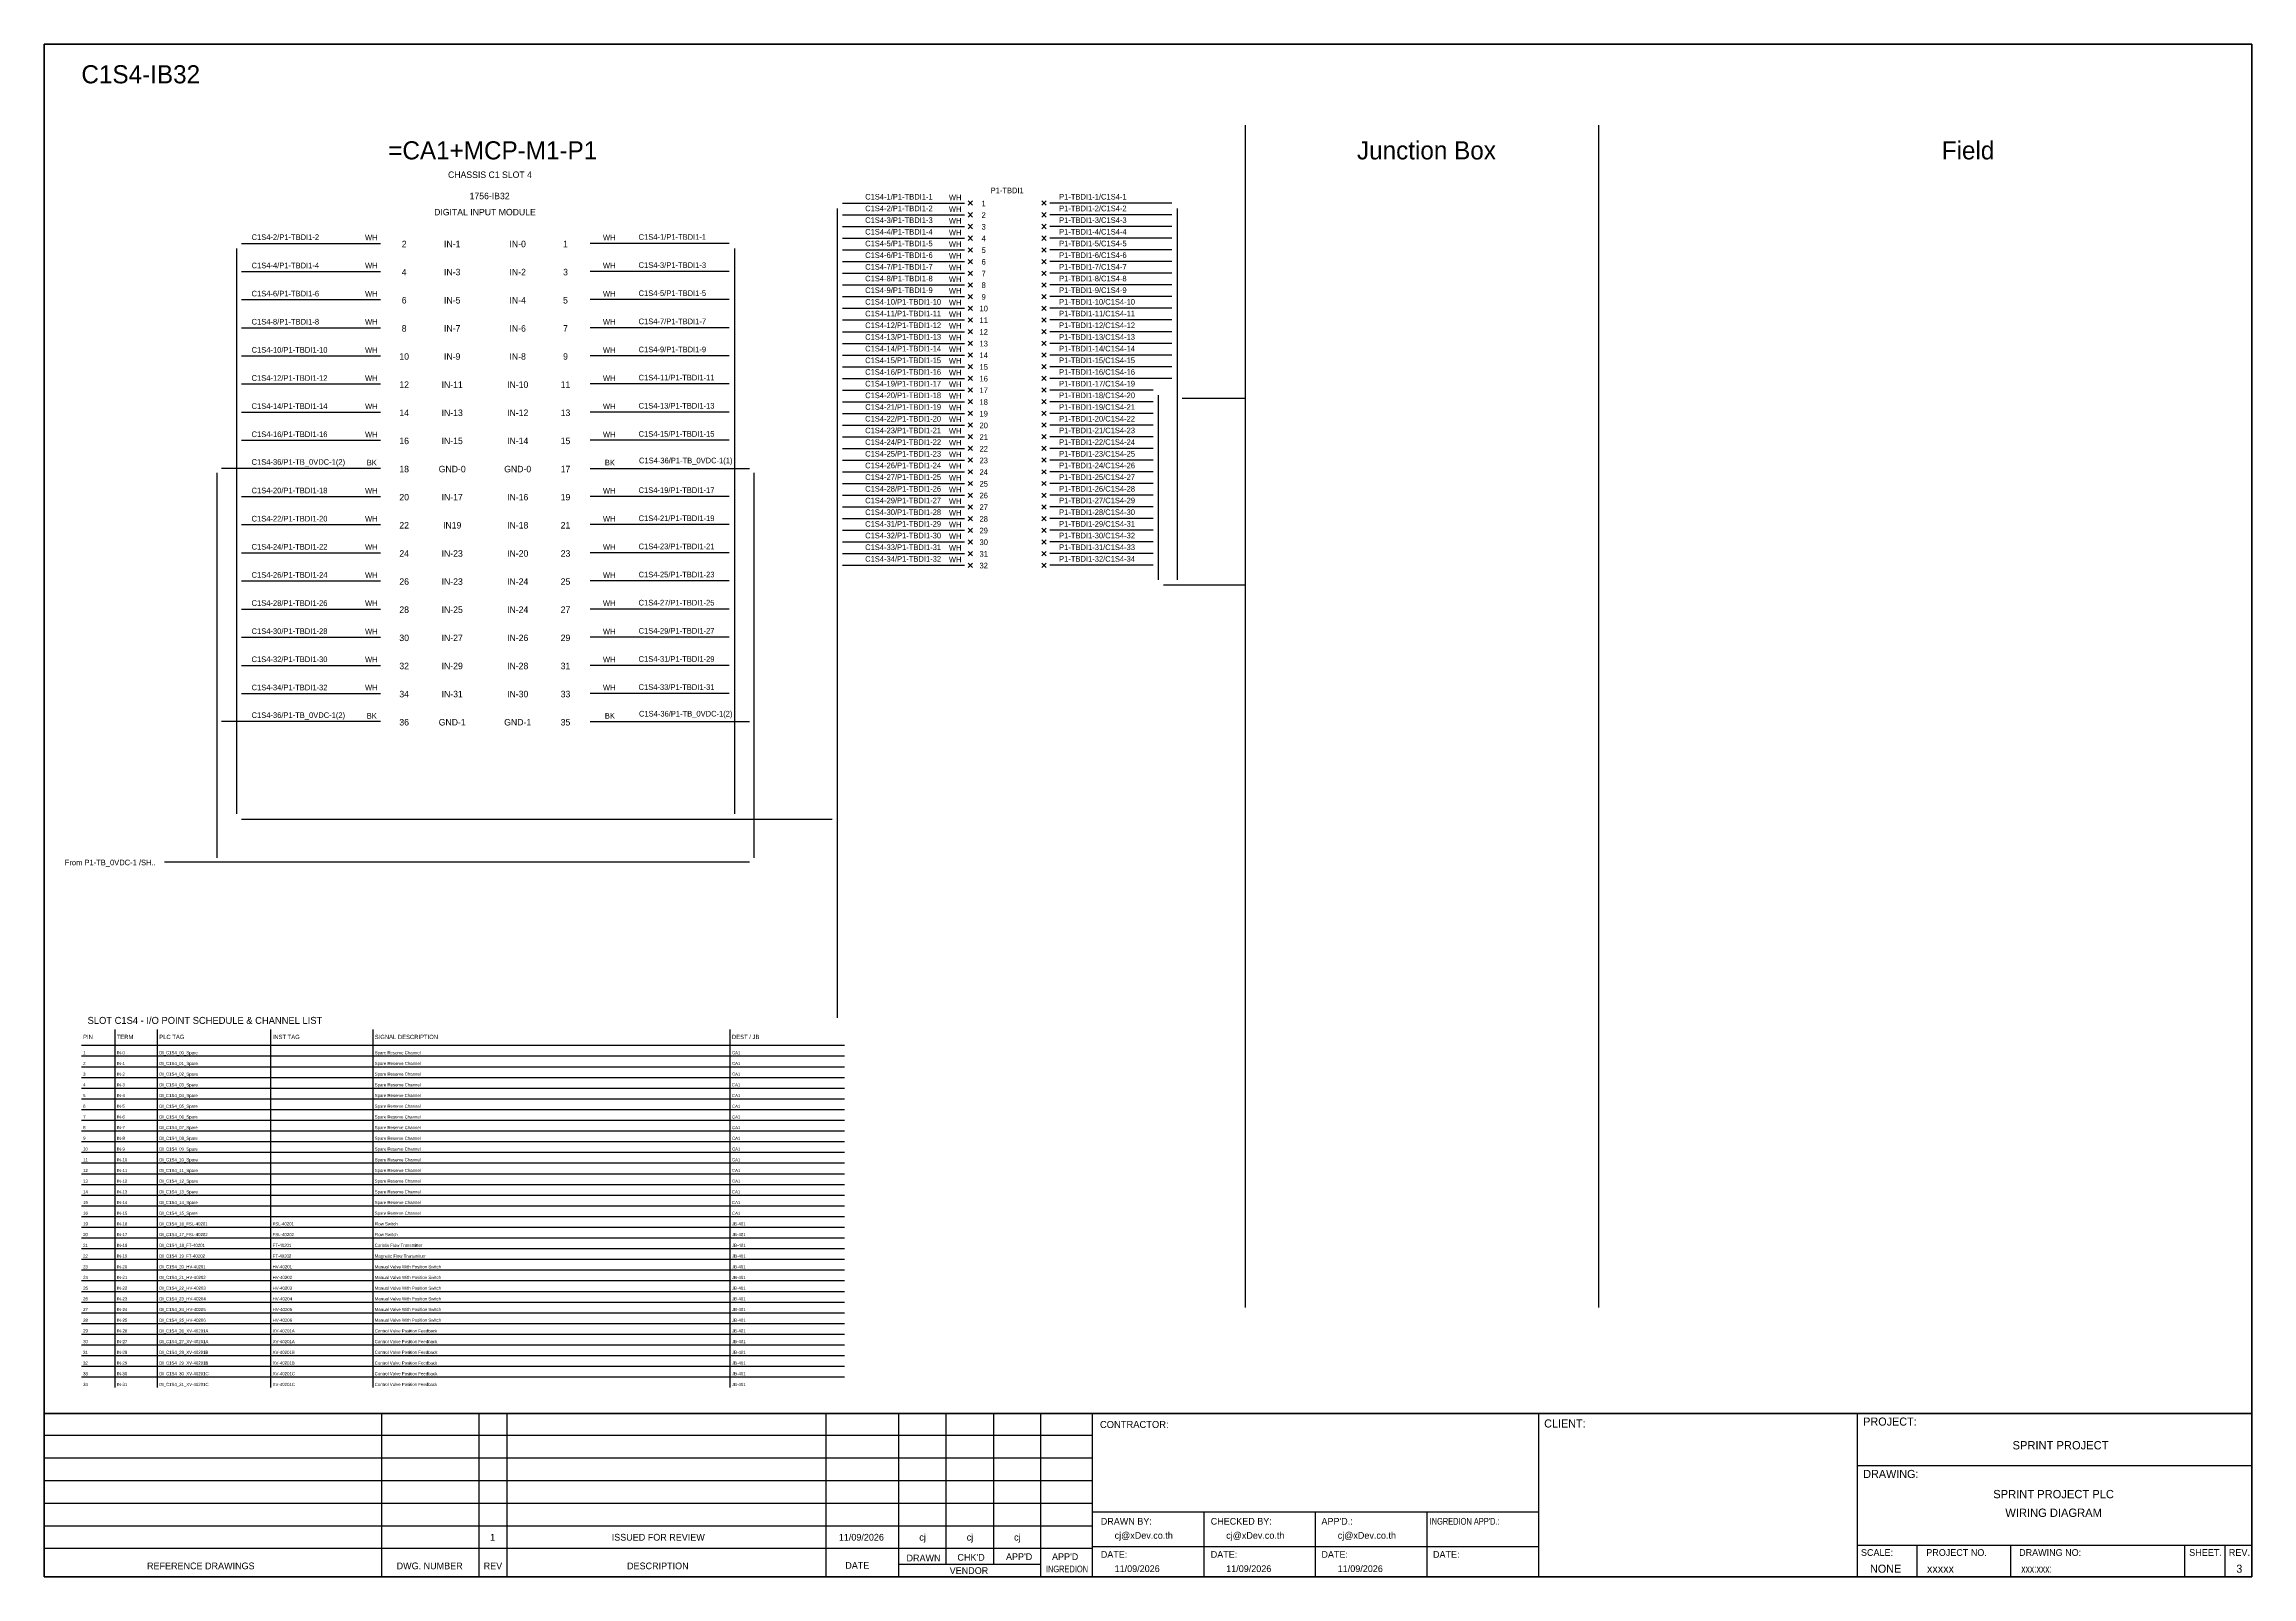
# Model space of a CAD drawing. Header units: metres. Extents: x 0 to 20667, y -39055 to 2704.
# Drawn here: x 8387 to 12280, y -3004 to -300 of the extents above; entities that cross this region are included whole.
import ezdxf
from ezdxf.enums import TextEntityAlignment as Align

# ---------------------------------------------------------------- set-up
doc = ezdxf.new("R2010")
doc.units = ezdxf.units.M

msp = doc.modelspace()

# ---------------------------------------------------------------- linework, layer by layer
at = {"color": 1, "ltscale": 25.4}
for p, q in [((10023.8, -576.7), (10016.2, -584.4)), ((10016.2, -576.7), (10023.8, -584.4)), ((10145.9, -576.7), (10153.6, -584.4)), ((10153.6, -576.7), (10145.9, -584.4)), ((10023.8, -597.3), (10016.2, -605)), ((10016.2, -597.3), (10023.8, -605)), ((10023.8, -617.9), (10016.2, -625.6)), ((10016.2, -617.9), (10023.8, -625.6)), ((10145.9, -597.3), (10153.6, -605)), ((10153.6, -597.3), (10145.9, -605)), ((10145.9, -617.9), (10153.6, -625.6)), ((10153.6, -617.9), (10145.9, -625.6)), ((10023.8, -638.5), (10016.2, -646.2)), ((10016.2, -638.5), (10023.8, -646.2)), ((10023.8, -659.1), (10016.2, -666.8)), ((10016.2, -659.1), (10023.8, -666.8)), ((10145.9, -638.5), (10153.6, -646.2)), ((10153.6, -638.5), (10145.9, -646.2)), ((10145.9, -659.1), (10153.6, -666.8)), ((10153.6, -659.1), (10145.9, -666.8)), ((10023.8, -679.7), (10016.2, -687.4)), ((10016.2, -679.7), (10023.8, -687.4)), ((10023.8, -700.4), (10016.2, -708)), ((10016.2, -700.4), (10023.8, -708)), ((10145.9, -679.7), (10153.6, -687.4)), ((10153.6, -679.7), (10145.9, -687.4)), ((10145.9, -700.4), (10153.6, -708)), ((10153.6, -700.4), (10145.9, -708)), ((10023.8, -721), (10016.2, -728.6)), ((10016.2, -721), (10023.8, -728.6)), ((10145.9, -721), (10153.6, -728.6)), ((10153.6, -721), (10145.9, -728.6)), ((10023.8, -741.6), (10016.2, -749.3)), ((10016.2, -741.6), (10023.8, -749.3)), ((10023.8, -762.2), (10016.2, -769.9)), ((10016.2, -762.2), (10023.8, -769.9)), ((10145.9, -741.6), (10153.6, -749.3)), ((10153.6, -741.6), (10145.9, -749.3)), ((10145.9, -762.2), (10153.6, -769.9)), ((10153.6, -762.2), (10145.9, -769.9)), ((10023.8, -782.8), (10016.2, -790.5)), ((10016.2, -782.8), (10023.8, -790.5)), ((10023.8, -803.4), (10016.2, -811.1)), ((10016.2, -803.4), (10023.8, -811.1)), ((10145.9, -782.8), (10153.6, -790.5)), ((10153.6, -782.8), (10145.9, -790.5)), ((10145.9, -803.4), (10153.6, -811.1)), ((10153.6, -803.4), (10145.9, -811.1)), ((10023.8, -824), (10016.2, -831.7)), ((10016.2, -824), (10023.8, -831.7)), ((10023.8, -844.6), (10016.2, -852.3)), ((10016.2, -844.6), (10023.8, -852.3)), ((10145.9, -824), (10153.6, -831.7)), ((10153.6, -824), (10145.9, -831.7)), ((10145.9, -844.6), (10153.6, -852.3)), ((10153.6, -844.6), (10145.9, -852.3)), ((10023.8, -865.3), (10016.2, -872.9)), ((10016.2, -865.3), (10023.8, -872.9)), ((10023.8, -885.9), (10016.2, -893.5)), ((10016.2, -885.9), (10023.8, -893.5)), ((10145.9, -865.3), (10153.6, -872.9)), ((10153.6, -865.3), (10145.9, -872.9)), ((10145.9, -885.9), (10153.6, -893.5)), ((10153.6, -885.9), (10145.9, -893.5)), ((10023.8, -906.5), (10016.2, -914.1)), ((10016.2, -906.5), (10023.8, -914.1)), ((10023.8, -927.1), (10016.2, -934.8)), ((10016.2, -927.1), (10023.8, -934.8)), ((10145.9, -906.5), (10153.6, -914.1)), ((10153.6, -906.5), (10145.9, -914.1)), ((10145.9, -927.1), (10153.6, -934.8)), ((10153.6, -927.1), (10145.9, -934.8)), ((10023.8, -947.7), (10016.2, -955.4)), ((10016.2, -947.7), (10023.8, -955.4)), ((10023.8, -968.3), (10016.2, -976)), ((10016.2, -968.3), (10023.8, -976)), ((10145.9, -947.7), (10153.6, -955.4)), ((10153.6, -947.7), (10145.9, -955.4)), ((10145.9, -968.3), (10153.6, -976)), ((10153.6, -968.3), (10145.9, -976)), ((10023.8, -988.9), (10016.2, -996.6)), ((10016.2, -988.9), (10023.8, -996.6)), ((10023.8, -1009.5), (10016.2, -1017.2)), ((10016.2, -1009.5), (10023.8, -1017.2)), ((10145.9, -988.9), (10153.6, -996.6)), ((10153.6, -988.9), (10145.9, -996.6)), ((10145.9, -1009.5), (10153.6, -1017.2)), ((10153.6, -1009.5), (10145.9, -1017.2)), ((10023.8, -1030.1), (10016.2, -1037.8)), ((10016.2, -1030.1), (10023.8, -1037.8)), ((10023.8, -1050.8), (10016.2, -1058.4)), ((10016.2, -1050.8), (10023.8, -1058.4)), ((10145.9, -1030.1), (10153.6, -1037.8)), ((10153.6, -1030.1), (10145.9, -1037.8)), ((10145.9, -1050.8), (10153.6, -1058.4)), ((10153.6, -1050.8), (10145.9, -1058.4)), ((10023.8, -1071.4), (10016.2, -1079)), ((10016.2, -1071.4), (10023.8, -1079)), ((10145.9, -1071.4), (10153.6, -1079)), ((10153.6, -1071.4), (10145.9, -1079)), ((10023.8, -1092), (10016.2, -1099.7)), ((10016.2, -1092), (10023.8, -1099.7)), ((10023.8, -1112.6), (10016.2, -1120.3)), ((10016.2, -1112.6), (10023.8, -1120.3)), ((10145.9, -1092), (10153.6, -1099.7)), ((10153.6, -1092), (10145.9, -1099.7)), ((10145.9, -1112.6), (10153.6, -1120.3)), ((10153.6, -1112.6), (10145.9, -1120.3)), ((10023.8, -1133.2), (10016.2, -1140.9)), ((10016.2, -1133.2), (10023.8, -1140.9)), ((10023.8, -1153.8), (10016.2, -1161.5)), ((10016.2, -1153.8), (10023.8, -1161.5)), ((10145.9, -1133.2), (10153.6, -1140.9)), ((10153.6, -1133.2), (10145.9, -1140.9)), ((10145.9, -1153.8), (10153.6, -1161.5)), ((10153.6, -1153.8), (10145.9, -1161.5)), ((10023.8, -1174.4), (10016.2, -1182.1)), ((10016.2, -1174.4), (10023.8, -1182.1)), ((10023.8, -1195), (10016.2, -1202.7)), ((10016.2, -1195), (10023.8, -1202.7)), ((10145.9, -1174.4), (10153.6, -1182.1)), ((10153.6, -1174.4), (10145.9, -1182.1)), ((10145.9, -1195), (10153.6, -1202.7)), ((10153.6, -1195), (10145.9, -1202.7)), ((10023.8, -1215.7), (10016.2, -1223.3)), ((10016.2, -1215.7), (10023.8, -1223.3)), ((10145.9, -1215.7), (10153.6, -1223.3)), ((10153.6, -1215.7), (10145.9, -1223.3))]:
    msp.add_line(p, q, dxfattribs=at)
at = {"color": 7}
for p, q in [((8511.6, -2670.4), (8511.6, -2038.3)), ((8586.6, -2670.4), (8586.6, -2038.3)), ((8786.6, -2670.4), (8786.6, -2038.3)), ((8966.6, -2670.4), (8966.6, -2038.3)), ((9596.6, -2670.4), (9596.6, -2038.3)), ((8452.3, -2066.3), (9798.1, -2066.3))]:
    msp.add_line(p, q, dxfattribs=at)
at = {"color": 8}
for p, q in [((8452.3, -2085.2), (9798.1, -2085.2)), ((8452.3, -2104.1), (9798.1, -2104.1)), ((8452.3, -2122.9), (9798.1, -2122.9)), ((8452.3, -2141.8), (9798.1, -2141.8)), ((8452.3, -2160.7), (9798.1, -2160.7)), ((8452.3, -2179.6), (9798.1, -2179.6)), ((8452.3, -2198.5), (9798.1, -2198.5)), ((8452.3, -2217.3), (9798.1, -2217.3)), ((8452.3, -2236.2), (9798.1, -2236.2)), ((8452.3, -2255.1), (9798.1, -2255.1)), ((8452.3, -2274), (9798.1, -2274)), ((8452.3, -2292.9), (9798.1, -2292.9)), ((8452.3, -2311.7), (9798.1, -2311.7)), ((8452.3, -2330.6), (9798.1, -2330.6)), ((8452.3, -2349.5), (9798.1, -2349.5)), ((8452.3, -2368.4), (9798.1, -2368.4)), ((8452.3, -2387.2), (9798.1, -2387.2)), ((8452.3, -2406.1), (9798.1, -2406.1)), ((8452.3, -2425), (9798.1, -2425)), ((8452.3, -2443.9), (9798.1, -2443.9)), ((8452.3, -2462.8), (9798.1, -2462.8)), ((8452.3, -2481.6), (9798.1, -2481.6)), ((8452.3, -2500.5), (9798.1, -2500.5)), ((8452.3, -2519.4), (9798.1, -2519.4)), ((8452.3, -2538.3), (9798.1, -2538.3)), ((8452.3, -2557.1), (9798.1, -2557.1)), ((8452.3, -2576), (9798.1, -2576)), ((8452.3, -2594.9), (9798.1, -2594.9)), ((8452.3, -2613.8), (9798.1, -2613.8)), ((8452.3, -2632.7), (9798.1, -2632.7)), ((8452.3, -2651.5), (9798.1, -2651.5))]:
    msp.add_line(p, q, dxfattribs=at)
at = {"color": 4}
for p, q in [((11688.9, -2948.1), (11688.9, -3004.2)), ((11854.2, -2948.1), (11854.2, -3004.2))]:
    msp.add_line(p, q, dxfattribs=at)
at = {"color": 4, "ltscale": 0.5}
for p, q in [((12161.3, -2948.1), (12161.3, -3004.2)), ((12161.3, -2948.1), (12161.3, -3004.2)), ((12232.5, -2948.1), (12232.5, -3004.2)), ((12232.5, -2948.1), (12232.5, -3004.2))]:
    msp.add_line(p, q, dxfattribs=at)
at = {"layer": 'GT_1', "color": 4}
for p, q in [((8982, -3004.2), (8982, -2716.1)), ((9153.9, -3004.2), (9153.9, -2716.1)), ((9203, -3004.2), (9203, -2716.1)), ((9765.7, -3004.2), (9765.7, -2716.1)), ((9894, -3004.2), (9894, -2716.1)), ((9977.6, -2982.4), (9977.6, -2716.1)), ((10061.1, -2982.4), (10061.1, -2716)), ((10144.4, -3004.2), (10144.4, -2716.1)), ((10235.4, -3004.2), (10235.4, -2716.1)), ((11022.4, -3004.2), (11022.4, -2716.1)), ((11584.7, -3004.2), (11584.7, -2716.1)), ((11584.7, -3004.2), (11584.7, -2716.1)), ((11584.7, -3004.2), (11584.7, -2716.1)), ((10235.4, -2754.9), (8386.6, -2754.9)), ((10235.4, -2794.7), (8386.6, -2794.7)), ((10235.4, -2834.6), (8386.6, -2834.6)), ((10235.4, -2874.6), (8386.6, -2874.6)), ((10235.4, -2914.5), (8386.6, -2914.5)), ((11022.4, -2889.9), (10235.4, -2889.9)), ((10432.2, -3004.2), (10432.2, -2889.9)), ((10628.9, -3004.2), (10628.9, -2889.9)), ((10825.7, -3004.2), (10825.7, -2889.9)), ((10235.3, -2954.4), (8386.6, -2954.4)), ((11022.4, -2951.3), (10235.4, -2951.3)), ((11584.7, -2948.1), (12279.9, -2948.1)), ((10144.4, -2982.4), (9894, -2982.4))]:
    msp.add_line(p, q, dxfattribs=at)
at = {"layer": 'HELPPOINT', "color": 4, "lineweight": 35}
for p, q in [((8386.6, -3004.2), (8386.6, -300)), ((8386.6, -300), (12279.9, -300)), ((8386.6, -3004.2), (8386.6, -300)), ((8386.6, -300), (12279.9, -300)), ((12279.9, -300), (12279.9, -3004.2)), ((12279.9, -300), (12279.9, -3004.2)), ((12279.9, -3004.2), (8386.6, -3004.2)), ((12279.9, -3004.2), (8386.6, -3004.2))]:
    msp.add_line(p, q, dxfattribs=at)
at = {"layer": 'HELPPOINT', "color": 4}
for p, q in [((11584.7, -2807.6), (12279.9, -2807.6)), ((11584.7, -2807.6), (12279.9, -2807.6)), ((11584.7, -2948.1), (12279.9, -2948.1))]:
    msp.add_line(p, q, dxfattribs=at)
at = {"layer": 'IE-WIRE', "color": 4, "ltscale": 25.4}
for p, q in [((9794.3, -580.5), (10009.7, -580.5)), ((10375.4, -580.5), (10160, -580.5)), ((9785.2, -589.7), (9785.2, -2018.1)), ((9794.3, -601.1), (10009.7, -601.1)), ((9794.3, -621.7), (10009.7, -621.7)), ((10375.4, -601.1), (10160, -601.1)), ((10375.4, -621.7), (10160, -621.7)), ((10384.5, -589.7), (10384.5, -1245.2)), ((8725.6, -660.6), (8725.6, -1658.1)), ((8734.8, -651.5), (8980, -651.5)), ((9594.8, -651.5), (9349.5, -651.5)), ((9603.9, -660.6), (9603.9, -1658.1)), ((9794.3, -642.4), (10009.7, -642.4)), ((10375.4, -642.4), (10160, -642.4)), ((9794.3, -663), (10009.7, -663)), ((9794.3, -683.6), (10009.7, -683.6)), ((10375.4, -663), (10160, -663)), ((10375.4, -683.6), (10160, -683.6)), ((8734.8, -701.1), (8980, -701.1)), ((9594.8, -701.1), (9349.5, -701.1)), ((9794.3, -704.2), (10009.7, -704.2)), ((9794.3, -724.8), (10009.7, -724.8)), ((10375.4, -704.2), (10160, -704.2)), ((10375.4, -724.8), (10160, -724.8)), ((8734.8, -750.7), (8980, -750.7)), ((9594.8, -750.7), (9349.5, -750.7)), ((9794.3, -745.4), (10009.7, -745.4)), ((9794.3, -766), (10009.7, -766)), ((10375.4, -745.4), (10160, -745.4)), ((10375.4, -766), (10160, -766)), ((8734.8, -800.4), (8980, -800.4)), ((9594.8, -800.4), (9349.5, -800.4)), ((9794.3, -786.6), (10009.7, -786.6)), ((9794.3, -807.3), (10009.7, -807.3)), ((10375.4, -786.6), (10160, -786.6)), ((10375.4, -807.3), (10160, -807.3)), ((8734.8, -850), (8980, -850)), ((9594.8, -850), (9349.5, -850)), ((9794.3, -827.9), (10009.7, -827.9)), ((9794.3, -848.5), (10009.7, -848.5)), ((10375.4, -827.9), (10160, -827.9)), ((10375.4, -848.5), (10160, -848.5)), ((9794.3, -869.1), (10009.7, -869.1)), ((9794.3, -889.7), (10009.7, -889.7)), ((10375.4, -869.1), (10160, -869.1)), ((10375.4, -889.7), (10160, -889.7)), ((8734.8, -899.6), (8980, -899.6)), ((9594.8, -899.6), (9349.5, -899.6)), ((9794.3, -910.3), (10009.7, -910.3)), ((9794.3, -930.9), (10009.7, -930.9)), ((10342.3, -910.3), (10160, -910.3)), ((10342.3, -930.9), (10160, -930.9)), ((10351.4, -919.5), (10351.4, -1245.2)), ((8734.8, -949.3), (8980, -949.3)), ((9594.8, -949.3), (9349.5, -949.3)), ((9794.3, -951.5), (10009.7, -951.5)), ((9794.3, -972.1), (10009.7, -972.1)), ((10342.3, -951.5), (10160, -951.5)), ((10342.3, -972.1), (10160, -972.1)), ((8734.8, -998.9), (8980, -998.9)), ((9594.8, -998.9), (9349.5, -998.9)), ((9794.3, -992.8), (10009.7, -992.8)), ((10342.3, -992.8), (10160, -992.8)), ((9794.3, -1013.4), (10009.7, -1013.4)), ((9794.3, -1034), (10009.7, -1034)), ((10342.3, -1013.4), (10160, -1013.4)), ((10342.3, -1034), (10160, -1034)), ((9794.3, -1054.6), (10009.7, -1054.6)), ((9794.3, -1075.2), (10009.7, -1075.2)), ((10342.3, -1054.6), (10160, -1054.6)), ((10342.3, -1075.2), (10160, -1075.2)), ((8734.8, -1098.2), (8980, -1098.2)), ((9594.8, -1098.2), (9349.5, -1098.2)), ((9794.3, -1095.8), (10009.7, -1095.8)), ((9794.3, -1116.4), (10009.7, -1116.4)), ((10342.3, -1095.8), (10160, -1095.8)), ((10342.3, -1116.4), (10160, -1116.4)), ((8734.8, -1147.8), (8980, -1147.8)), ((9594.8, -1147.8), (9349.5, -1147.8)), ((9794.3, -1137), (10009.7, -1137)), ((9794.3, -1157.7), (10009.7, -1157.7)), ((10342.3, -1137), (10160, -1137)), ((10342.3, -1157.7), (10160, -1157.7)), ((8734.8, -1197.4), (8980, -1197.4)), ((9594.8, -1197.4), (9349.5, -1197.4)), ((9794.3, -1178.3), (10009.7, -1178.3)), ((9794.3, -1198.9), (10009.7, -1198.9)), ((10342.3, -1178.3), (10160, -1178.3)), ((10342.3, -1198.9), (10160, -1198.9)), ((9794.3, -1219.5), (10009.7, -1219.5)), ((10342.3, -1219.5), (10160, -1219.5)), ((8734.8, -1247.1), (8980, -1247.1)), ((9594.8, -1247.1), (9349.5, -1247.1)), ((8734.8, -1296.7), (8980, -1296.7)), ((9594.8, -1296.7), (9349.5, -1296.7)), ((8734.8, -1346.3), (8980, -1346.3)), ((9594.8, -1346.3), (9349.5, -1346.3)), ((8734.8, -1396), (8980, -1396)), ((9594.8, -1396), (9349.5, -1396)), ((8734.8, -1445.6), (8980, -1445.6)), ((9594.8, -1445.6), (9349.5, -1445.6))]:
    msp.add_line(p, q, dxfattribs=at)
at = {"layer": 'IE-WIRE', "color": 4}
for p, q in [((10393.5, -924.4), (10504.8, -924.4)), ((10360.4, -1254.1), (10504.8, -1254.1)), ((8734.7, -1667.2), (9776, -1667.2))]:
    msp.add_line(p, q, dxfattribs=at)
at = {"layer": 'IE-WIRE', "color": 7, "ltscale": 25.4}
for p, q in [((8980, -1048.5), (8699.2, -1048.5)), ((9349.5, -1048.5), (9630.3, -1048.5)), ((8691.2, -1056.5), (8691.2, -1735.4)), ((9638.3, -1056.5), (9638.3, -1735.4)), ((8980, -1495.2), (8699.2, -1495.2)), ((9349.5, -1495.2), (9630.3, -1495.2)), ((9630.3, -1743.4), (8598.7, -1743.4))]:
    msp.add_line(p, q, dxfattribs=at)
at = {"layer": 'MEMBER', "color": 4, "lineweight": 35}
msp.add_line((8386.6, -2716.1), (12279.9, -2716.1), dxfattribs=at)
msp.add_line((8386.6, -2716.1), (12279.9, -2716.1), dxfattribs=at)
at = {"layer": 'MEMBER', "color": 4}
for p, q in [((11584.7, -2807.6), (12279.9, -2807.6)), ((11584.7, -2807.6), (12279.9, -2807.6)), ((11584.7, -2948.1), (12279.9, -2948.1)), ((11584.7, -2948.1), (12279.9, -2948.1))]:
    msp.add_line(p, q, dxfattribs=at)
at = {"layer": 'x01001-FrameArea'}
for p, q in [((10504.8, -442.7), (10504.8, -2529.2)), ((11127.9, -442.7), (11127.9, -2529.2))]:
    msp.add_line(p, q, dxfattribs=at)

# ---------------------------------------------------------------- texts
at = {"color": 2}
msp.add_text('C1S4-IB32', height=32, dxfattribs=at).set_placement((8452.3, -369.2))
for s, height, p in [('=CA1+MCP-M1-P1', 32, (9177.7, -487.4)), ('Junction Box', 32, (10824.3, -487.4)), ('Field', 32, (11779.4, -487.4)), ('CHASSIS C1 SLOT 4', 11.441, (9172.8, -530.4)), ('1756-IB32', 11.44, (9172.2, -567.9)), ('DIGITAL INPUT MODULE', 11.441, (9164, -596.4)), ('2', 11.4, (9021.5, -652.6)), ('IN-1', 11.44, (9106.2, -652.6)), ('IN-0', 11.44, (9221.7, -652.6)), ('1', 11.4, (9306, -652.6)), ('4', 11.4, (9021.5, -702.2)), ('IN-3', 11.44, (9106.2, -702.2)), ('IN-2', 11.44, (9221.7, -702.2)), ('3', 11.4, (9306, -702.2)), ('6', 11.4, (9021.5, -751.9)), ('IN-5', 11.44, (9106.2, -751.9)), ('IN-4', 11.44, (9221.7, -751.9)), ('5', 11.4, (9306, -751.9)), ('8', 11.4, (9021.5, -801.5)), ('IN-7', 11.44, (9106.2, -801.5)), ('IN-6', 11.44, (9221.7, -801.5)), ('7', 11.4, (9306, -801.5)), ('10', 11.44, (9021.5, -851.1)), ('IN-9', 11.44, (9106.2, -851.1)), ('IN-8', 11.44, (9221.7, -851.1)), ('9', 11.4, (9306, -851.1)), ('12', 11.44, (9021.5, -900.8)), ('IN-11', 11.44, (9106.2, -900.8)), ('IN-10', 11.44, (9221.7, -900.8)), ('11', 11.44, (9306, -900.8)), ('14', 11.44, (9021.5, -950.4)), ('IN-13', 11.44, (9106.2, -950.4)), ('IN-12', 11.44, (9221.7, -950.4)), ('13', 11.44, (9306, -950.4)), ('16', 11.44, (9021.5, -1000)), ('IN-15', 11.44, (9106.2, -1000)), ('IN-14', 11.44, (9221.7, -1000)), ('15', 11.44, (9306, -1000)), ('18', 11.44, (9021.5, -1049.7)), ('GND-0', 11.44, (9106.2, -1049.7)), ('GND-0', 11.44, (9221.7, -1049.7)), ('17', 11.44, (9306, -1049.7)), ('20', 11.44, (9021.5, -1099.3)), ('IN-17', 11.44, (9106.2, -1099.3)), ('IN-16', 11.44, (9221.7, -1099.3)), ('19', 11.44, (9306, -1099.3)), ('22', 11.44, (9021.5, -1148.9)), ('IN19', 11.44, (9106.2, -1148.9)), ('IN-18', 11.44, (9221.7, -1148.9)), ('21', 11.44, (9306, -1148.9)), ('24', 11.44, (9021.5, -1198.6)), ('IN-23', 11.44, (9106.2, -1198.6)), ('IN-20', 11.44, (9221.7, -1198.6)), ('23', 11.44, (9306, -1198.6)), ('26', 11.44, (9021.5, -1248.2)), ('IN-23', 11.44, (9106.2, -1248.2)), ('IN-24', 11.44, (9221.7, -1248.2)), ('25', 11.44, (9306, -1248.2)), ('28', 11.44, (9021.5, -1297.8)), ('IN-25', 11.44, (9106.2, -1297.8)), ('IN-24', 11.44, (9221.7, -1297.8)), ('27', 11.44, (9306, -1297.8)), ('30', 11.44, (9021.5, -1347.5)), ('IN-27', 11.44, (9106.2, -1347.5)), ('IN-26', 11.44, (9221.7, -1347.5)), ('29', 11.44, (9306, -1347.5)), ('32', 11.44, (9021.5, -1397.1)), ('IN-29', 11.44, (9106.2, -1397.1)), ('IN-28', 11.44, (9221.7, -1397.1)), ('31', 11.44, (9306, -1397.1)), ('34', 11.44, (9021.5, -1446.7)), ('IN-31', 11.44, (9106.2, -1446.7)), ('IN-30', 11.44, (9221.7, -1446.7)), ('33', 11.44, (9306, -1446.7)), ('36', 11.44, (9021.5, -1496.4)), ('GND-1', 11.44, (9106.2, -1496.4)), ('GND-1', 11.44, (9221.7, -1496.4)), ('35', 11.44, (9306, -1496.4))]:
    msp.add_text(s, height=height, dxfattribs=at).set_placement(p, align=Align.MIDDLE_CENTER)
at = {"color": 4}
for s, height, p in [('C1S4-1/P1-TBDI1-1', 9.949, (9834.5, -574.2)), ('WH', 9.95, (9982.1, -575.3)), ('P1-TBDI1-1/C1S4-1', 9.949, (10176.5, -574.2)), ('C1S4-2/P1-TBDI1-2', 9.949, (9834.5, -594.8)), ('C1S4-3/P1-TBDI1-3', 9.949, (9834.5, -615.5)), ('WH', 9.95, (9982.1, -595.9)), ('WH', 9.95, (9982.1, -616.5)), ('P1-TBDI1-2/C1S4-2', 9.949, (10176.5, -594.8)), ('P1-TBDI1-3/C1S4-3', 9.949, (10176.5, -615.5)), ('C1S4-2/P1-TBDI1-2', 9.949, (8752.4, -645.5)), ('WH', 9.95, (8952.5, -646.2)), ('WH', 9.95, (9372, -646.2)), ('C1S4-1/P1-TBDI1-1', 9.949, (9434.9, -645.2)), ('C1S4-4/P1-TBDI1-4', 9.949, (9834.5, -636.1)), ('C1S4-5/P1-TBDI1-5', 9.949, (9834.5, -656.7)), ('WH', 9.95, (9982.1, -637.1)), ('WH', 9.95, (9982.1, -657.7)), ('P1-TBDI1-4/C1S4-4', 9.949, (10176.5, -636.1)), ('P1-TBDI1-5/C1S4-5', 9.949, (10176.5, -656.7)), ('C1S4-4/P1-TBDI1-4', 9.949, (8752.4, -695.5)), ('WH', 9.95, (8952.5, -695.8)), ('WH', 9.95, (9372, -695.8)), ('C1S4-3/P1-TBDI1-3', 9.949, (9434.9, -694.8)), ('C1S4-6/P1-TBDI1-6', 9.949, (9834.5, -677.3)), ('C1S4-7/P1-TBDI1-7', 9.949, (9834.5, -697.9)), ('WH', 9.95, (9982.1, -678.3)), ('WH', 9.95, (9982.1, -698.9)), ('P1-TBDI1-6/C1S4-6', 9.949, (10176.5, -677.3)), ('P1-TBDI1-7/C1S4-7', 9.949, (10176.5, -697.9)), ('C1S4-6/P1-TBDI1-6', 9.949, (8752.4, -745.1)), ('WH', 9.95, (8952.5, -745.5)), ('WH', 9.95, (9372, -745.5)), ('C1S4-5/P1-TBDI1-5', 9.949, (9434.9, -744.4)), ('C1S4-8/P1-TBDI1-8', 9.949, (9834.5, -718.5)), ('C1S4-9/P1-TBDI1-9', 9.949, (9834.5, -739.1)), ('WH', 9.95, (9982.1, -719.6)), ('WH', 9.95, (9982.1, -740.2)), ('P1-TBDI1-8/C1S4-8', 9.949, (10176.5, -718.5)), ('P1-TBDI1-9/C1S4-9', 9.949, (10176.5, -739.1)), ('C1S4-10/P1-TBDI1-10', 9.949, (9834.5, -759.7)), ('C1S4-11/P1-TBDI1-11', 9.949, (9834.5, -780.4)), ('WH', 9.95, (9982.1, -760.8)), ('WH', 9.95, (9982.1, -781.4)), ('P1-TBDI1-10/C1S4-10', 9.949, (10176.5, -759.7)), ('P1-TBDI1-11/C1S4-11', 9.949, (10176.5, -780.4)), ('C1S4-8/P1-TBDI1-8', 9.949, (8752.4, -794.7)), ('WH', 9.95, (8952.5, -795.1)), ('WH', 9.95, (9372, -795.1)), ('C1S4-7/P1-TBDI1-7', 9.949, (9434.9, -794.1)), ('C1S4-12/P1-TBDI1-12', 9.949, (9834.5, -801)), ('C1S4-13/P1-TBDI1-13', 9.949, (9834.5, -821.6)), ('WH', 9.95, (9982.1, -802)), ('WH', 9.95, (9982.1, -822.6)), ('P1-TBDI1-12/C1S4-12', 9.949, (10176.5, -801)), ('P1-TBDI1-13/C1S4-13', 9.949, (10176.5, -821.6)), ('C1S4-10/P1-TBDI1-10', 9.949, (8752.4, -844.4)), ('WH', 9.95, (8952.5, -844.7)), ('WH', 9.95, (9372, -844.7)), ('C1S4-9/P1-TBDI1-9', 9.949, (9434.9, -843.7)), ('C1S4-14/P1-TBDI1-14', 9.949, (9834.5, -842.2)), ('C1S4-15/P1-TBDI1-15', 9.949, (9834.5, -862.8)), ('WH', 9.95, (9982.1, -843.2)), ('WH', 9.95, (9982.1, -863.8)), ('P1-TBDI1-14/C1S4-14', 9.949, (10176.5, -842.2)), ('P1-TBDI1-15/C1S4-15', 9.949, (10176.5, -862.8)), ('C1S4-12/P1-TBDI1-12', 9.949, (8752.4, -894)), ('WH', 9.95, (8952.5, -894.4)), ('WH', 9.95, (9372, -894.4)), ('C1S4-11/P1-TBDI1-11', 9.949, (9434.9, -893.3)), ('C1S4-16/P1-TBDI1-16', 9.949, (9834.5, -883.4)), ('C1S4-19/P1-TBDI1-17', 9.949, (9834.5, -904)), ('WH', 9.95, (9982.1, -884.4)), ('WH', 9.95, (9982.1, -905.1)), ('P1-TBDI1-16/C1S4-16', 9.949, (10176.5, -883.4)), ('P1-TBDI1-17/C1S4-19', 9.949, (10176.5, -904)), ('C1S4-14/P1-TBDI1-14', 9.949, (8752.4, -943.6)), ('WH', 9.95, (8952.5, -944)), ('WH', 9.95, (9372, -944)), ('C1S4-13/P1-TBDI1-13', 9.949, (9434.9, -943)), ('C1S4-20/P1-TBDI1-18', 9.949, (9834.5, -924.6)), ('WH', 9.95, (9982.1, -925.7)), ('P1-TBDI1-18/C1S4-20', 9.949, (10176.5, -924.6)), ('C1S4-21/P1-TBDI1-19', 9.949, (9834.5, -945.2)), ('C1S4-22/P1-TBDI1-20', 9.949, (9834.5, -965.9)), ('WH', 9.95, (9982.1, -946.3)), ('WH', 9.95, (9982.1, -966.9)), ('P1-TBDI1-19/C1S4-21', 9.949, (10176.5, -945.2)), ('P1-TBDI1-20/C1S4-22', 9.949, (10176.5, -965.9)), ('C1S4-16/P1-TBDI1-16', 9.949, (8752.4, -993.3)), ('WH', 9.95, (8952.5, -993.6)), ('WH', 9.95, (9372, -993.6)), ('C1S4-15/P1-TBDI1-15', 9.949, (9434.9, -992.6)), ('C1S4-23/P1-TBDI1-21', 9.949, (9834.5, -986.5)), ('C1S4-24/P1-TBDI1-22', 9.949, (9834.5, -1007.1)), ('WH', 9.95, (9982.1, -987.5)), ('WH', 9.95, (9982.1, -1008.1)), ('P1-TBDI1-21/C1S4-23', 9.949, (10176.5, -986.5)), ('P1-TBDI1-22/C1S4-24', 9.949, (10176.5, -1007.1)), ('C1S4-25/P1-TBDI1-23', 9.949, (9834.5, -1027.7)), ('C1S4-26/P1-TBDI1-24', 9.949, (9834.5, -1048.3)), ('WH', 9.95, (9982.1, -1028.7)), ('WH', 9.95, (9982.1, -1049.3)), ('P1-TBDI1-23/C1S4-25', 9.949, (10176.5, -1027.7)), ('P1-TBDI1-24/C1S4-26', 9.949, (10176.5, -1048.3)), ('C1S4-20/P1-TBDI1-18', 9.949, (8752.4, -1092.5)), ('WH', 9.95, (8952.5, -1092.9)), ('WH', 9.95, (9372, -1092.9)), ('C1S4-19/P1-TBDI1-17', 9.949, (9434.9, -1091.9)), ('C1S4-27/P1-TBDI1-25', 9.949, (9834.5, -1068.9)), ('C1S4-28/P1-TBDI1-26', 9.949, (9834.5, -1089.5)), ('WH', 9.95, (9982.1, -1070)), ('WH', 9.95, (9982.1, -1090.6)), ('P1-TBDI1-25/C1S4-27', 9.949, (10176.5, -1068.9)), ('P1-TBDI1-26/C1S4-28', 9.949, (10176.5, -1089.5)), ('C1S4-29/P1-TBDI1-27', 9.949, (9834.5, -1110.1)), ('C1S4-30/P1-TBDI1-28', 9.949, (9834.5, -1130.8)), ('WH', 9.95, (9982.1, -1111.2)), ('WH', 9.95, (9982.1, -1131.8)), ('P1-TBDI1-27/C1S4-29', 9.949, (10176.5, -1110.1)), ('P1-TBDI1-28/C1S4-30', 9.949, (10176.5, -1130.8)), ('C1S4-22/P1-TBDI1-20', 9.949, (8752.4, -1142.2)), ('WH', 9.95, (8952.5, -1142.5)), ('WH', 9.95, (9372, -1142.5)), ('C1S4-21/P1-TBDI1-19', 9.949, (9434.9, -1141.5)), ('C1S4-31/P1-TBDI1-29', 9.949, (9834.5, -1151.4)), ('C1S4-32/P1-TBDI1-30', 9.949, (9834.5, -1172)), ('WH', 9.95, (9982.1, -1152.4)), ('WH', 9.95, (9982.1, -1173)), ('P1-TBDI1-29/C1S4-31', 9.949, (10176.5, -1151.4)), ('P1-TBDI1-30/C1S4-32', 9.949, (10176.5, -1172)), ('C1S4-24/P1-TBDI1-22', 9.949, (8752.4, -1191.8)), ('WH', 9.95, (8952.5, -1192.2)), ('WH', 9.95, (9372, -1192.2)), ('C1S4-23/P1-TBDI1-21', 9.949, (9434.9, -1191.1)), ('C1S4-33/P1-TBDI1-31', 9.949, (9834.5, -1192.6)), ('C1S4-34/P1-TBDI1-32', 9.949, (9834.5, -1213.2)), ('WH', 9.95, (9982.1, -1193.6)), ('WH', 9.95, (9982.1, -1214.2)), ('P1-TBDI1-31/C1S4-33', 9.949, (10176.5, -1192.6)), ('P1-TBDI1-32/C1S4-34', 9.949, (10176.5, -1213.2)), ('C1S4-26/P1-TBDI1-24', 9.949, (8752.4, -1241.4)), ('WH', 9.95, (8952.5, -1241.8)), ('WH', 9.95, (9372, -1241.8)), ('C1S4-25/P1-TBDI1-23', 9.949, (9434.9, -1240.8)), ('C1S4-28/P1-TBDI1-26', 9.949, (8752.4, -1291.1)), ('WH', 9.95, (8952.5, -1291.4)), ('WH', 9.95, (9372, -1291.4)), ('C1S4-27/P1-TBDI1-25', 9.949, (9434.9, -1290.4)), ('C1S4-30/P1-TBDI1-28', 9.949, (8752.4, -1340.7)), ('WH', 9.95, (8952.5, -1341.1)), ('WH', 9.95, (9372, -1341.1)), ('C1S4-29/P1-TBDI1-27', 9.949, (9434.9, -1340)), ('C1S4-32/P1-TBDI1-30', 9.949, (8752.4, -1390.3)), ('WH', 9.95, (8952.5, -1390.7)), ('WH', 9.95, (9372, -1390.7)), ('C1S4-31/P1-TBDI1-29', 9.949, (9434.9, -1389.7)), ('C1S4-34/P1-TBDI1-32', 9.949, (8752.4, -1440)), ('WH', 9.95, (8952.5, -1440.3)), ('WH', 9.95, (9372, -1440.3)), ('C1S4-33/P1-TBDI1-31', 9.949, (9434.9, -1439.3))]:
    msp.add_text(s, height=height, dxfattribs=at).set_placement(p)
msp.add_text('P1-TBDI1', height=9.95, dxfattribs=at).set_placement((10084.9, -558.1), align=Align.MIDDLE_CENTER)
at = {"color": 7}
for s, height, p in [('C1S4-36/P1-TB_0VDC-1(2)', 9.949, (8752.4, -1042.2)), ('BK', 9.95, (8955.5, -1043.3)), ('BK', 9.95, (9375.4, -1043.3)), ('C1S4-36/P1-TB_0VDC-1(1)', 9.949, (9435.6, -1039.6)), ('C1S4-36/P1-TB_0VDC-1(2)', 9.949, (8752.4, -1488.9)), ('C1S4-36/P1-TB_0VDC-1(2)', 9.949, (9435.6, -1486.3)), ('BK', 9.95, (8955.5, -1490)), ('BK', 9.95, (9375.4, -1490)), ('From P1-TB_0VDC-1 /SH..', 9.949, (8422.9, -1748.8)), ('2', 5.5, (8455.3, -2101.1)), ('1', 5.5, (8455.3, -2082.2)), ('IN-0', 5.5, (8514.6, -2082.2)), ('IN-1', 5.5, (8514.6, -2101.1)), ('DI_C1S4_00_Spare', 5.5, (8589.6, -2082.2)), ('DI_C1S4_01_Spare', 5.5, (8589.6, -2101.1)), ('Spare Reserve Channel', 5.5, (8969.6, -2082.2)), ('Spare Reserve Channel', 5.5, (8969.6, -2101.1)), ('CA1', 5.5, (9599.6, -2082.2)), ('CA1', 5.5, (9599.6, -2101.1)), ('4', 5.5, (8455.3, -2138.8)), ('3', 5.5, (8455.3, -2119.9)), ('IN-2', 5.5, (8514.6, -2119.9)), ('IN-3', 5.5, (8514.6, -2138.8)), ('DI_C1S4_02_Spare', 5.5, (8589.6, -2119.9)), ('DI_C1S4_03_Spare', 5.5, (8589.6, -2138.8)), ('Spare Reserve Channel', 5.5, (8969.6, -2119.9)), ('Spare Reserve Channel', 5.5, (8969.6, -2138.8)), ('CA1', 5.5, (9599.6, -2119.9)), ('CA1', 5.5, (9599.6, -2138.8)), ('5', 5.5, (8455.3, -2157.7)), ('6', 5.5, (8455.3, -2176.6)), ('IN-4', 5.5, (8514.6, -2157.7)), ('IN-5', 5.5, (8514.6, -2176.6)), ('DI_C1S4_04_Spare', 5.5, (8589.6, -2157.7)), ('DI_C1S4_05_Spare', 5.5, (8589.6, -2176.6)), ('Spare Reserve Channel', 5.5, (8969.6, -2157.7)), ('Spare Reserve Channel', 5.5, (8969.6, -2176.6)), ('CA1', 5.5, (9599.6, -2157.7)), ('CA1', 5.5, (9599.6, -2176.6)), ('8', 5.5, (8455.3, -2214.3)), ('7', 5.5, (8455.3, -2195.5)), ('IN-6', 5.5, (8514.6, -2195.5)), ('IN-7', 5.5, (8514.6, -2214.3)), ('DI_C1S4_06_Spare', 5.5, (8589.6, -2195.5)), ('DI_C1S4_07_Spare', 5.5, (8589.6, -2214.3)), ('Spare Reserve Channel', 5.5, (8969.6, -2195.5)), ('Spare Reserve Channel', 5.5, (8969.6, -2214.3)), ('CA1', 5.5, (9599.6, -2195.5)), ('CA1', 5.5, (9599.6, -2214.3)), ('9', 5.5, (8455.3, -2233.2)), ('10', 5.5, (8455.3, -2252.1)), ('IN-8', 5.5, (8514.6, -2233.2)), ('IN-9', 5.5, (8514.6, -2252.1)), ('DI_C1S4_08_Spare', 5.5, (8589.6, -2233.2)), ('DI_C1S4_09_Spare', 5.5, (8589.6, -2252.1)), ('Spare Reserve Channel', 5.5, (8969.6, -2233.2)), ('Spare Reserve Channel', 5.5, (8969.6, -2252.1)), ('CA1', 5.5, (9599.6, -2233.2)), ('CA1', 5.5, (9599.6, -2252.1)), ('11', 5.5, (8455.3, -2271)), ('12', 5.5, (8455.3, -2289.9)), ('IN-10', 5.5, (8514.6, -2271)), ('IN-11', 5.5, (8514.6, -2289.9)), ('DI_C1S4_10_Spare', 5.5, (8589.6, -2271)), ('DI_C1S4_11_Spare', 5.5, (8589.6, -2289.9)), ('Spare Reserve Channel', 5.5, (8969.6, -2271)), ('Spare Reserve Channel', 5.5, (8969.6, -2289.9)), ('CA1', 5.5, (9599.6, -2271)), ('CA1', 5.5, (9599.6, -2289.9)), ('13', 5.5, (8455.3, -2308.7)), ('14', 5.5, (8455.3, -2327.6)), ('IN-12', 5.5, (8514.6, -2308.7)), ('IN-13', 5.5, (8514.6, -2327.6)), ('DI_C1S4_12_Spare', 5.5, (8589.6, -2308.7)), ('DI_C1S4_13_Spare', 5.5, (8589.6, -2327.6)), ('Spare Reserve Channel', 5.5, (8969.6, -2308.7)), ('Spare Reserve Channel', 5.5, (8969.6, -2327.6)), ('CA1', 5.5, (9599.6, -2308.7)), ('CA1', 5.5, (9599.6, -2327.6)), ('15', 5.5, (8455.3, -2346.5)), ('16', 5.5, (8455.3, -2365.4)), ('IN-14', 5.5, (8514.6, -2346.5)), ('IN-15', 5.5, (8514.6, -2365.4)), ('DI_C1S4_14_Spare', 5.5, (8589.6, -2346.5)), ('DI_C1S4_15_Spare', 5.5, (8589.6, -2365.4)), ('Spare Reserve Channel', 5.5, (8969.6, -2346.5)), ('Spare Reserve Channel', 5.5, (8969.6, -2365.4)), ('CA1', 5.5, (9599.6, -2346.5)), ('CA1', 5.5, (9599.6, -2365.4)), ('20', 5.5, (8455.3, -2403.1)), ('19', 5.5, (8455.3, -2384.2)), ('IN-16', 5.5, (8514.6, -2384.2)), ('IN-17', 5.5, (8514.6, -2403.1)), ('DI_C1S4_16_FSL-40201', 5.5, (8589.6, -2384.2)), ('DI_C1S4_17_FSL-40202', 5.5, (8589.6, -2403.1)), ('FSL-40201', 5.5, (8789.6, -2384.2)), ('FSL-40202', 5.5, (8789.6, -2403.1)), ('Flow Switch', 5.5, (8969.6, -2384.2)), ('Flow Switch', 5.5, (8969.6, -2403.1)), ('JB-401', 5.5, (9599.6, -2384.2)), ('JB-401', 5.5, (9599.6, -2403.1)), ('21', 5.5, (8455.3, -2422)), ('22', 5.5, (8455.3, -2440.9)), ('IN-18', 5.5, (8514.6, -2422)), ('IN-19', 5.5, (8514.6, -2440.9)), ('DI_C1S4_18_FT-40201', 5.5, (8589.6, -2422)), ('DI_C1S4_19_FT-40202', 5.5, (8589.6, -2440.9)), ('FT-40201', 5.5, (8789.6, -2422)), ('FT-40202', 5.5, (8789.6, -2440.9)), ('Coriolis Flow Transmitter', 5.5, (8969.6, -2422)), ('Magnetic Flow Transmitter', 5.5, (8969.6, -2440.9)), ('JB-401', 5.5, (9599.6, -2422)), ('JB-401', 5.5, (9599.6, -2440.9)), ('23', 5.5, (8455.3, -2459.8)), ('24', 5.5, (8455.3, -2478.6)), ('IN-20', 5.5, (8514.6, -2459.8)), ('IN-21', 5.5, (8514.6, -2478.6)), ('DI_C1S4_20_HV-40201', 5.5, (8589.6, -2459.8)), ('DI_C1S4_21_HV-40202', 5.5, (8589.6, -2478.6)), ('HV-40201', 5.5, (8789.6, -2459.8)), ('HV-40202', 5.5, (8789.6, -2478.6)), ('Manual Valve With Position Switch', 5.5, (8969.6, -2459.8)), ('Manual Valve With Position Switch', 5.5, (8969.6, -2478.6)), ('JB-401', 5.5, (9599.6, -2459.8)), ('JB-401', 5.5, (9599.6, -2478.6)), ('25', 5.5, (8455.3, -2497.5)), ('26', 5.5, (8455.3, -2516.4)), ('27', 5.5, (8455.3, -2535.3)), ('IN-22', 5.5, (8514.6, -2497.5)), ('IN-23', 5.5, (8514.6, -2516.4)), ('IN-24', 5.5, (8514.6, -2535.3)), ('DI_C1S4_22_HV-40203', 5.5, (8589.6, -2497.5)), ('DI_C1S4_23_HV-40204', 5.5, (8589.6, -2516.4)), ('DI_C1S4_24_HV-40205', 5.5, (8589.6, -2535.3)), ('HV-40203', 5.5, (8789.6, -2497.5)), ('HV-40204', 5.5, (8789.6, -2516.4)), ('HV-40205', 5.5, (8789.6, -2535.3)), ('Manual Valve With Position Switch', 5.5, (8969.6, -2497.5)), ('Manual Valve With Position Switch', 5.5, (8969.6, -2516.4)), ('Manual Valve With Position Switch', 5.5, (8969.6, -2535.3)), ('JB-401', 5.5, (9599.6, -2497.5)), ('JB-401', 5.5, (9599.6, -2516.4)), ('JB-401', 5.5, (9599.6, -2535.3)), ('28', 5.5, (8455.3, -2554.1)), ('29', 5.5, (8455.3, -2573)), ('IN-25', 5.5, (8514.6, -2554.1)), ('IN-26', 5.5, (8514.6, -2573)), ('DI_C1S4_25_HV-40206', 5.5, (8589.6, -2554.1)), ('DI_C1S4_26_XV-40201A', 5.5, (8589.6, -2573)), ('XV-40201A', 5.5, (8789.6, -2573)), ('HV-40206', 5.5, (8789.6, -2554.1)), ('Control Valve Position Feedback', 5.5, (8969.6, -2573)), ('Manual Valve With Position Switch', 5.5, (8969.6, -2554.1)), ('JB-401', 5.5, (9599.6, -2554.1)), ('JB-401', 5.5, (9599.6, -2573)), ('30', 5.5, (8455.3, -2591.9)), ('31', 5.5, (8455.3, -2610.8)), ('IN-27', 5.5, (8514.6, -2591.9)), ('IN-28', 5.5, (8514.6, -2610.8)), ('DI_C1S4_27_XV-40201A', 5.5, (8589.6, -2591.9)), ('DI_C1S4_28_XV-40201B', 5.5, (8589.6, -2610.8)), ('XV-40201A', 5.5, (8789.6, -2591.9)), ('XV-40201B', 5.5, (8789.6, -2610.8)), ('Control Valve Position Feedback', 5.5, (8969.6, -2591.9)), ('Control Valve Position Feedback', 5.5, (8969.6, -2610.8)), ('JB-401', 5.5, (9599.6, -2591.9)), ('JB-401', 5.5, (9599.6, -2610.8)), ('32', 5.5, (8455.3, -2629.7)), ('33', 5.5, (8455.3, -2648.5)), ('IN-29', 5.5, (8514.6, -2629.7)), ('IN-30', 5.5, (8514.6, -2648.5)), ('DI_C1S4_29_XV-40201B', 5.5, (8589.6, -2629.7)), ('DI_C1S4_30_XV-40201C', 5.5, (8589.6, -2648.5)), ('XV-40201B', 5.5, (8789.6, -2629.7)), ('XV-40201C', 5.5, (8789.6, -2648.5)), ('Control Valve Position Feedback', 5.5, (8969.6, -2629.7)), ('Control Valve Position Feedback', 5.5, (8969.6, -2648.5)), ('JB-401', 5.5, (9599.6, -2629.7)), ('JB-401', 5.5, (9599.6, -2648.5)), ('34', 5.5, (8455.3, -2667.4)), ('IN-31', 5.5, (8514.6, -2667.4)), ('DI_C1S4_31_XV-40201C', 5.5, (8589.6, -2667.4)), ('XV-40201C', 5.5, (8789.6, -2667.4)), ('Control Valve Position Feedback', 5.5, (8969.6, -2667.4)), ('JB-401', 5.5, (9599.6, -2667.4))]:
    msp.add_text(s, height=height, dxfattribs=at).set_placement(p)
at = {"color": 3}
for s, p in [('PIN', (8455.3, -2055.3)), ('TERM', (8514.6, -2055.3)), ('PLC TAG', (8589.6, -2055.3)), ('INST TAG', (8789.6, -2055.3)), ('SIGNAL DESCRIPTION', (8969.6, -2055.3)), ('DEST / JB', (9599.6, -2055.3))]:
    msp.add_text(s, height=7.5, dxfattribs=at).set_placement(p)
at = {"color": 4, "ltscale": 100}
for s, p in [('SPRINT PROJECT', (11942.5, -2772)), ('SPRINT PROJECT PLC', (11930.3, -2858.2)), ('WIRING DIAGRAM', (11930.3, -2891.1))]:
    msp.add_text(s, height=14.693, dxfattribs=at).set_placement(p, align=Align.MIDDLE_CENTER)
at = {"layer": 'GT_1', "color": 4}
for s, p in [('PROJECT:', (11594.6, -2737.4)), ('CLIENT:', (11031.9, -2740.7)), ('DRAWING:', (11594.6, -2829.8))]:
    msp.add_text(s, height=14.25, dxfattribs=at).set_placement(p)
at = {"layer": 'MEMBER', "color": 4, "ltscale": 0.8}
for s, height, p in [('SLOT C1S4 - I/O POINT SCHEDULE & CHANNEL LIST', 12.35, (8463.2, -2028.6)), ('CONTRACTOR:', 12.35, (10248.5, -2741.5)), ('DRAWN BY:', 11.88, (10250, -2912.1)), ('CHECKED BY:', 11.875, (10443.9, -2912.1)), ("APP'D.:", 11.88, (10639.1, -2912.1)), ('DATE:', 11.88, (10250, -2970.6)), ('cj@xDev.co.th', 11.875, (10274.4, -2937)), ('DATE:', 11.88, (10443.9, -2970.6)), ('cj@xDev.co.th', 11.875, (10471.2, -2937)), ('DATE:', 11.88, (10639.1, -2970.6)), ('cj@xDev.co.th', 11.875, (10667.9, -2937)), ('DATE:', 11.88, (10835.9, -2970.6)), ('SCALE:', 11.88, (11590.6, -2967.2)), ('PROJECT NO.', 11.875, (11705.8, -2967.2)), ('DRAWING NO:', 11.875, (11869.5, -2967.2)), ('SHEET.', 12, (12169.3, -2967.2)), ('REV.', 12, (12239.2, -2967.2)), ('REFERENCE DRAWINGS', 11.875, (8568, -2990.8)), ('DWG. NUMBER', 11.875, (9008.2, -2990.8)), ('REV', 11.88, (9161.7, -2990.8)), ('DESCRIPTION', 11.875, (9414.6, -2990.8)), ('DATE', 11.88, (9799.4, -2990)), ('DRAWN', 11.88, (9907.4, -2976.9)), ('VENDOR', 11.88, (9983.5, -2999.1)), ("CHK'D", 11.88, (9997.2, -2975.7)), ("APP'D", 11.88, (10082.8, -2974.6)), ("APP'D", 11.88, (10164, -2974.6)), ('11/09/2026', 11.88, (10274.4, -2995.7)), ('11/09/2026', 11.88, (10471.2, -2995.7)), ('11/09/2026', 11.88, (10667.9, -2995.7)), ('NONE', 14.23, (11606.6, -2996.9)), ('xxxxx', 14.23, (11707, -2996.9))]:
    msp.add_text(s, height=height, dxfattribs=at).set_placement(p)
at = {"layer": 'MEMBER', "color": 4, "ltscale": 0.8, "width": 0.8}
for s, height, p in [("INGREDION APP'D.:", 11.875, (10829.9, -2912.1)), ('INGREDION', 11.88, (10153.2, -2996.2)), ('xxx:xxx:', 14.23, (11873.2, -2996.9))]:
    msp.add_text(s, height=height, dxfattribs=at).set_placement(p)
at = {"layer": 'MEMBER', "color": 4, "ltscale": 0.8}
for s, height, p in [('1', 11.9, (9177.5, -2934.3)), ('ISSUED FOR REVIEW', 11.875, (9469.6, -2934.3)), ('11/09/2026', 11.88, (9827.8, -2934.3)), ('cj', 11.88, (9935.7, -2934.3)), ('cj', 11.88, (10019.3, -2934.3)), ('cj', 11.88, (10102.8, -2934.3))]:
    msp.add_text(s, height=height, dxfattribs=at).set_placement(p, align=Align.MIDDLE_CENTER)
msp.add_text('3', height=14.2, dxfattribs=at).set_placement((12257.8, -2996.9), align=Align.CENTER)
at = {"layer": 'power', "color": 7}
for s, p in [('1', (10043.5, -581)), ('3', (10043.5, -622.3)), ('2', (10043.5, -601.6)), ('4', (10043.5, -642.9)), ('5', (10043.5, -663.5)), ('6', (10043.5, -684.1)), ('7', (10043.5, -704.7)), ('8', (10043.5, -725.3)), ('10', (10043.5, -766.5)), ('9', (10043.5, -745.9)), ('11', (10043.5, -787.2)), ('12', (10043.5, -807.8)), ('13', (10043.5, -828.4)), ('14', (10043.5, -849)), ('15', (10043.5, -869.6)), ('16', (10043.5, -890.2)), ('17', (10043.5, -910.8)), ('18', (10043.5, -931.4)), ('20', (10043.5, -972.7)), ('19', (10043.5, -952)), ('21', (10043.5, -993.3)), ('22', (10043.5, -1013.9)), ('23', (10043.5, -1034.5)), ('24', (10043.5, -1055.1)), ('25', (10043.5, -1075.7)), ('26', (10043.5, -1096.3)), ('27', (10043.5, -1116.9)), ('28', (10043.5, -1137.6)), ('29', (10043.5, -1158.2)), ('30', (10043.5, -1178.8)), ('31', (10043.5, -1199.4)), ('32', (10043.5, -1220))]:
    msp.add_text(s, height=9.97, dxfattribs=at).set_placement(p, align=Align.MIDDLE_CENTER)

doc.saveas('drawing.dxf')
